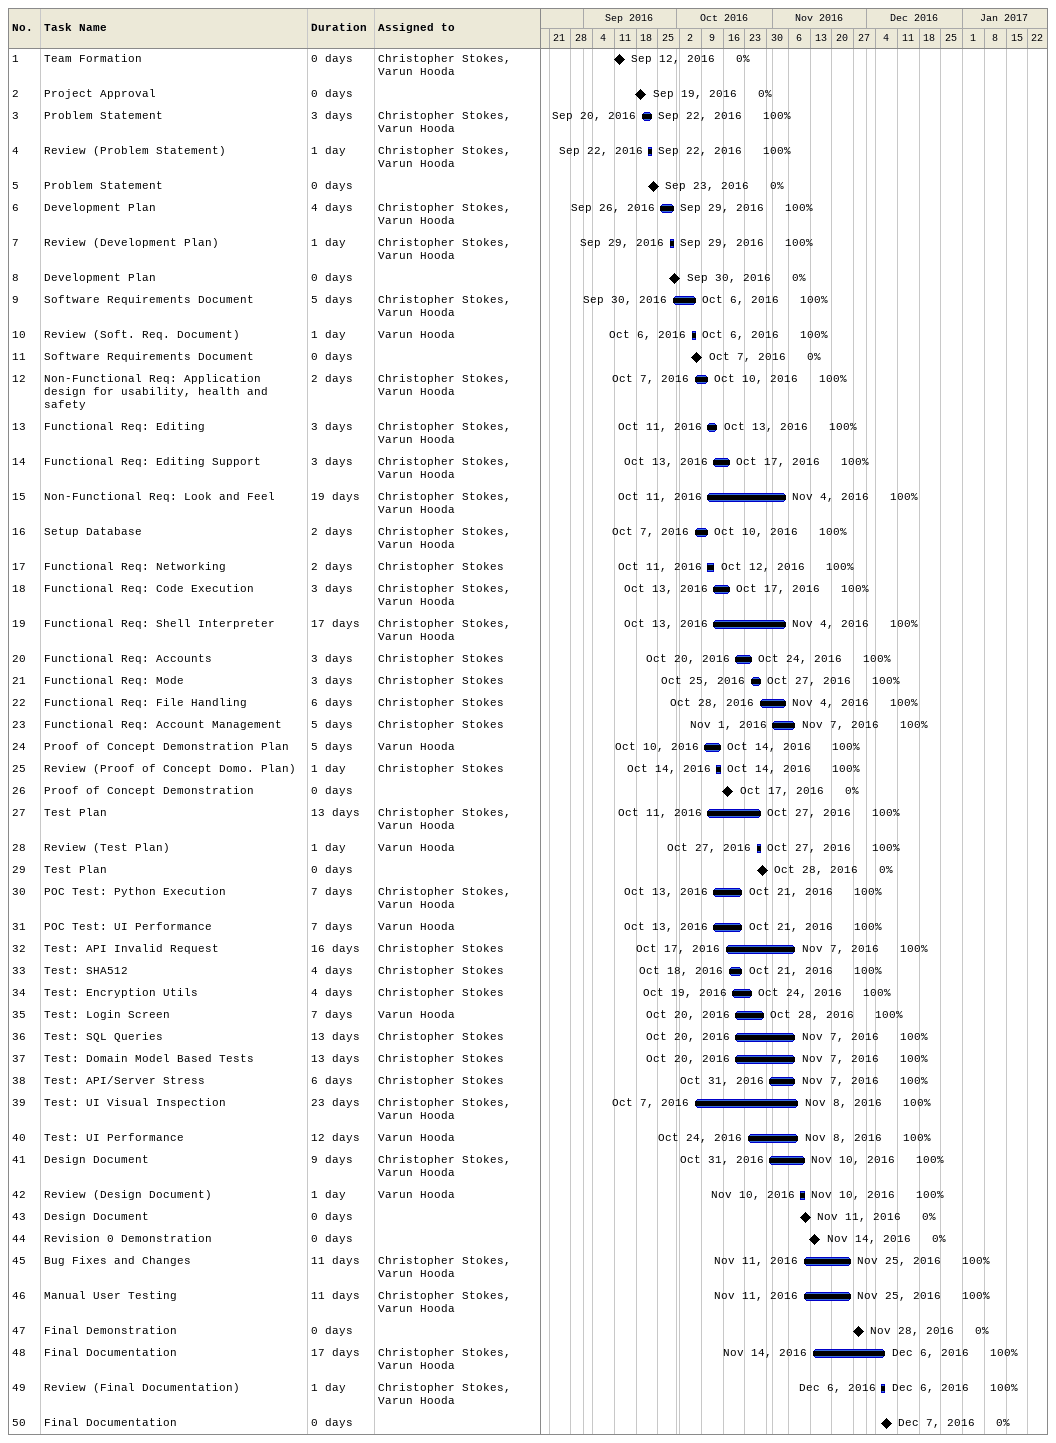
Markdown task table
| ID | Task | Duration | Start | Finish | Resources | % complete |
|---|---|---|---|---|---|---|
| 1 | Team Formation | 0d | 2016-09-12 | 2016-09-12 | Christopher Stokes, Varun Hooda | 0 |
| 2 | Project Approval | 0d | 2016-09-19 | 2016-09-19 |  | 0 |
| 3 | Problem Statement | 3d | 2016-09-20 | 2016-09-22 | Christopher Stokes, Varun Hooda | 100 |
| 4 | Review (Problem Statement) | 1d | 2016-09-22 | 2016-09-22 | Christopher Stokes, Varun Hooda | 100 |
| 5 | Problem Statement | 0d | 2016-09-23 | 2016-09-23 |  | 0 |
| 6 | Development Plan | 4d | 2016-09-26 | 2016-09-29 | Christopher Stokes, Varun Hooda | 100 |
| 7 | Review (Development Plan) | 1d | 2016-09-29 | 2016-09-29 | Christopher Stokes, Varun Hooda | 100 |
| 8 | Development Plan | 0d | 2016-09-30 | 2016-09-30 |  | 0 |
| 9 | Software Requirements Document | 5d | 2016-09-30 | 2016-10-06 | Christopher Stokes, Varun Hooda | 100 |
| 10 | Review (Soft. Req. Document) | 1d | 2016-10-06 | 2016-10-06 | Varun Hooda | 100 |
| 11 | Software Requirements Document | 0d | 2016-10-07 | 2016-10-07 |  | 0 |
| 12 | Non-Functional Req: Application design for usability, health and safety | 2d | 2016-10-07 | 2016-10-10 | Christopher Stokes, Varun Hooda | 100 |
| 13 | Functional Req: Editing | 3d | 2016-10-11 | 2016-10-13 | Christopher Stokes, Varun Hooda | 100 |
| 14 | Functional Req: Editing Support | 3d | 2016-10-13 | 2016-10-17 | Christopher Stokes, Varun Hooda | 100 |
| 15 | Non-Functional Req: Look and Feel | 19d | 2016-10-11 | 2016-11-04 | Christopher Stokes, Varun Hooda | 100 |
| 16 | Setup Database | 2d | 2016-10-07 | 2016-10-10 | Christopher Stokes, Varun Hooda | 100 |
| 17 | Functional Req: Networking | 2d | 2016-10-11 | 2016-10-12 | Christopher Stokes | 100 |
| 18 | Functional Req: Code Execution | 3d | 2016-10-13 | 2016-10-17 | Christopher Stokes, Varun Hooda | 100 |
| 19 | Functional Req: Shell Interpreter | 17d | 2016-10-13 | 2016-11-04 | Christopher Stokes, Varun Hooda | 100 |
| 20 | Functional Req: Accounts | 3d | 2016-10-20 | 2016-10-24 | Christopher Stokes | 100 |
| 21 | Functional Req: Mode | 3d | 2016-10-25 | 2016-10-27 | Christopher Stokes | 100 |
| 22 | Functional Req: File Handling | 6d | 2016-10-28 | 2016-11-04 | Christopher Stokes | 100 |
| 23 | Functional Req: Account Management | 5d | 2016-11-01 | 2016-11-07 | Christopher Stokes | 100 |
| 24 | Proof of Concept Demonstration Plan | 5d | 2016-10-10 | 2016-10-14 | Varun Hooda | 100 |
| 25 | Review (Proof of Concept Domo. Plan) | 1d | 2016-10-14 | 2016-10-14 | Christopher Stokes | 100 |
| 26 | Proof of Concept Demonstration | 0d | 2016-10-17 | 2016-10-17 |  | 0 |
| 27 | Test Plan | 13d | 2016-10-11 | 2016-10-27 | Christopher Stokes, Varun Hooda | 100 |
| 28 | Review (Test Plan) | 1d | 2016-10-27 | 2016-10-27 | Varun Hooda | 100 |
| 29 | Test Plan | 0d | 2016-10-28 | 2016-10-28 |  | 0 |
| 30 | POC Test: Python Execution | 7d | 2016-10-13 | 2016-10-21 | Christopher Stokes, Varun Hooda | 100 |
| 31 | POC Test: UI Performance | 7d | 2016-10-13 | 2016-10-21 | Varun Hooda | 100 |
| 32 | Test: API Invalid Request | 16d | 2016-10-17 | 2016-11-07 | Christopher Stokes | 100 |
| 33 | Test: SHA512 | 4d | 2016-10-18 | 2016-10-21 | Christopher Stokes | 100 |
| 34 | Test: Encryption Utils | 4d | 2016-10-19 | 2016-10-24 | Christopher Stokes | 100 |
| 35 | Test: Login Screen | 7d | 2016-10-20 | 2016-10-28 | Varun Hooda | 100 |
| 36 | Test: SQL Queries | 13d | 2016-10-20 | 2016-11-07 | Christopher Stokes | 100 |
| 37 | Test: Domain Model Based Tests | 13d | 2016-10-20 | 2016-11-07 | Christopher Stokes | 100 |
| 38 | Test: API/Server Stress | 6d | 2016-10-31 | 2016-11-07 | Christopher Stokes | 100 |
| 39 | Test: UI Visual Inspection | 23d | 2016-10-07 | 2016-11-08 | Christopher Stokes, Varun Hooda | 100 |
| 40 | Test: UI Performance | 12d | 2016-10-24 | 2016-11-08 | Varun Hooda | 100 |
| 41 | Design Document | 9d | 2016-10-31 | 2016-11-10 | Christopher Stokes, Varun Hooda | 100 |
| 42 | Review (Design Document) | 1d | 2016-11-10 | 2016-11-10 | Varun Hooda | 100 |
| 43 | Design Document | 0d | 2016-11-11 | 2016-11-11 |  | 0 |
| 44 | Revision 0 Demonstration | 0d | 2016-11-14 | 2016-11-14 |  | 0 |
| 45 | Bug Fixes and Changes | 11d | 2016-11-11 | 2016-11-25 | Christopher Stokes, Varun Hooda | 100 |
| 46 | Manual User Testing | 11d | 2016-11-11 | 2016-11-25 | Christopher Stokes, Varun Hooda | 100 |
| 47 | Final Demonstration | 0d | 2016-11-28 | 2016-11-28 |  | 0 |
| 48 | Final Documentation | 17d | 2016-11-14 | 2016-12-06 | Christopher Stokes, Varun Hooda | 100 |
| 49 | Review (Final Documentation) | 1d | 2016-12-06 | 2016-12-06 | Christopher Stokes, Varun Hooda | 100 |
| 50 | Final Documentation | 0d | 2016-12-07 | 2016-12-07 |  | 0 |
